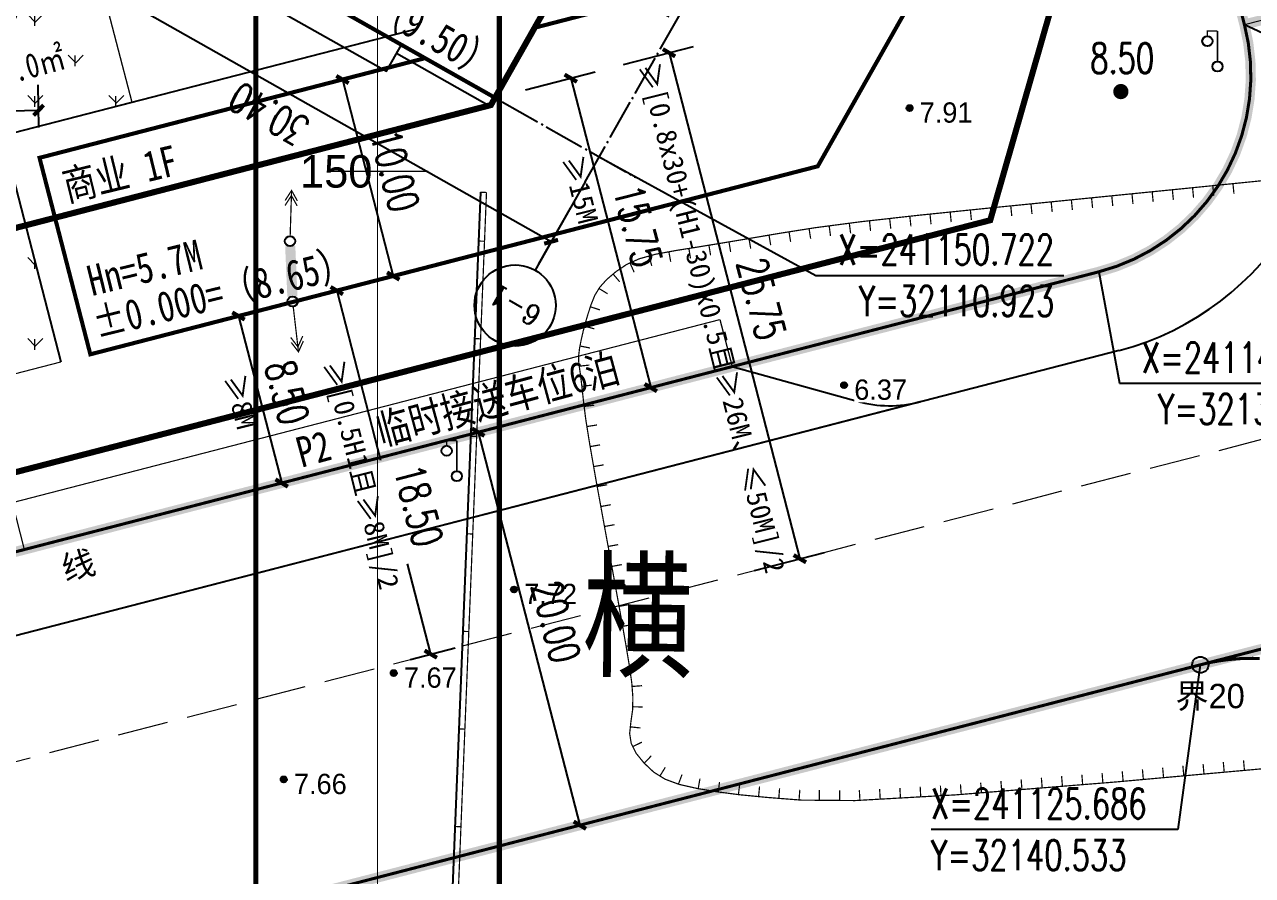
# Model space of a CAD drawing. Extents: x -83084 to 31773731, y -158416 to 241421036.
# Drawn here: x 32082.6 to 32143.1, y 241115.3 to 241157.2 of the extents above; entities that cross this region are included whole.
import ezdxf
from ezdxf.enums import TextEntityAlignment as Align
from ezdxf.xclip import XClip

# ---------------------------------------------------------------- set-up
doc = ezdxf.new("R2010")
doc.units = 0
doc.header["$LTSCALE"] = 1000
doc.header["$MEASUREMENT"] = 0
doc.header["$XCLIPFRAME"] = 0
for name, pattern in [('1', [0]), ('10010', [0]), ('2', [0]), ('677', [0]), ('721020', [0]), ('721120', [0]), ('CENTER2', [1.125, 0.75, -0.125, 0.125, -0.125]), ('DASH', [0.35, 0.25, -0.1]), ('DOTE', [2.42, 2, -0.2, 0.02, -0.2])]:
    doc.linetypes.add(name, pattern=pattern)
for name, color, linetype in [('AXIS', 3, 'Continuous'), ('AXIS_TEXT', 7, 'Continuous'), ('DIM_COOR', 3, 'Continuous'), ('DIM_ELEV', 3, 'Continuous'), ('DOTE', 14, 'DOTE'), ('GZ_BJT_停车库', 6, 'Continuous'), ('GZ_BJT_功能地块', 1, 'Continuous'), ('GZ_BJT_总平面', 2, 'Continuous'), ('GZ_BJT_指标表', 7, 'Continuous'), ('GZ_BJT_用地界线', 1, 'Continuous'), ('GZ_BJT_绿地', 3, 'Continuous'), ('PUB_DIM', 3, 'Continuous'), ('PUB_TEXT', 7, 'Continuous'), ('Road_2', 134, 'Continuous'), ('ROOF', 4, 'Continuous'), ('净用地', 1, 'Continuous'), ('地库', 5, 'DASH'), ('规划道路边线', 165, 'Continuous')]:
    doc.layers.add(name, color=color, linetype=linetype)
doc.layers.add('地形', color=7, linetype='Continuous', true_color=0x323232)
doc.layers.add('建筑控制线', color=7, linetype='Continuous', true_color=0xff0505)
doc.layers.add('户型填色', color=252, linetype='Continuous', lineweight=0, plot=False)
for name, color, linetype, lineweight in [('绿地', 86, 'Continuous', 0), ('道路中线', 252, 'Continuous', 0), ('间距公式核对', 241, 'Continuous', 0)]:
    doc.layers.add(name, color=color, linetype=linetype, lineweight=lineweight)
doc.styles.add('_TCH_AXIS', font='COMPLEX', dxfattribs={"bigfont": 'GBCBIG'})
doc.styles.add('_TCH_DIM', font='SIMPLEX', dxfattribs={"bigfont": 'GBCBIG'})
doc.styles.add('_TCH_DIM_T3', font='SIMPLEX', dxfattribs={"width": 0.705882, "bigfont": 'GBCBIG'})
doc.styles.add('COMPLEX', font='COMPLEX')
doc.styles.add('DMHT', font='')
doc.styles.add('HZTXT', font='simhei.ttf')
doc.styles.add('JMHT', font='')
doc.styles.add('number', font='')
doc.styles.add('黑体', font='simhei.ttf')
doc.styles.get('DMHT').set_extended_font_data('方正细等线简体')
doc.styles.get('JMHT').set_extended_font_data('方正细等线简体')
doc.styles.get('number').set_extended_font_data('方正细等线简体')
doc.dimstyles.new('_TCH_ARCH_M_M&&1', dxfattribs={"dimtxt": 1.4875, "dimasz": 0.5, "dimexe": 1.25, "dimexo": 1.5, "dimgap": 0.63125, "dimtad": 1, "dimzin": 0, "dimdsep": 46, "dimtxsty": '_TCH_DIM_T3', "dimblk": 'ARCHTICK', "dimcen": 0.09, "dimclrt": 7, "dimazin": 2, "dimtfac": 1, "dimtdec": 0, "dimtix": 1, "dimtmove": 2, "dimatfit": 3, "dimfxl": 0, "dimtolj": 1, "dimtzin": 0, "dimarcsym": 0})

# ---------------------------------------------------------------- blocks, each defined once
blk = doc.blocks.new('jjjg')
at = {"layer": '净用地'}
blk.add_lwpolyline([(312.729, 260.842, 0.339359), (303.139, 268.339), (188.333, 269.388, 0.489761), (168.731, 244.6), (203.627, 103.082, 0.417511), (228.052, 88.507), (339.507, 117.323, 0.414214), (346.685, 129.508)], format="xyb", close=True, dxfattribs=at)
at = {"layer": '建筑控制线', "color": 1, "linetype": 'CENTER2', "ltscale": 0.01, "const_width": 0.5}
for points in [[(383.239, 107.973), (344.513, 97.96), (232.405, 68.975), (183.609, 58.956), (155.208, 51.953), (155.198, 51.951), (135.846, 179.065), (134.192, 189.926), (133.85, 194.329), (133.812, 204.312), (133.812, 204.314), (133.604, 259.566), (133.74, 265.128), (133.853, 269.743), (134.678, 279.892), (134.86, 281.203), (147.348, 281.975), (306.164, 287.26), (316.913, 289.169, 0.024864), (335.611, 291.821, 0.001838), (336.982, 292.091), (359.271, 296.561)], [(357.562, 275.82), (341.257, 272.55, 0.43043), (333.542, 260.242), (334.652, 255.949), (335.41, 253.018), (366.048, 134.514), (346.685, 129.508), (312.729, 260.842, 0.339359), (303.139, 268.339), (188.333, 269.388, 0.489761), (168.731, 244.6), (146.967, 207.555), (138.651, 241.283, -0.019329), (133.74, 265.128), (133.853, 269.743), (134.678, 279.892), (134.86, 281.203), (147.348, 281.975), (306.164, 287.26), (316.913, 289.169, 0.024864), (335.611, 291.821, 0.001838), (336.982, 292.091), (359.271, 296.561)]]:
    blk.add_lwpolyline(points, format="xyb", dxfattribs=at)
blk.add_lwpolyline([(494.359, 136.702), (383.239, 107.973), (344.513, 97.96), (232.405, 68.975), (183.609, 58.956), (152.953, 183.282), (146.967, 207.555), (168.731, 244.6), (203.627, 103.082, 0.417511), (228.052, 88.507), (339.507, 117.323, 0.414214), (346.685, 129.508), (366.048, 134.514, 0.414214), (378.233, 127.336), (473.781, 152.039, 0.284842), (488.344, 167.276, 0.182676), (486.181, 181.252), (468.473, 212.548, -0.074148), (445.195, 273.123), (466.343, 230.518), (514.694, 142.859)], format="xyb", close=True, dxfattribs=at)
blk.add_lwpolyline([(494.359, 136.702), (383.239, 107.973), (344.513, 97.96), (232.405, 68.975), (183.609, 58.956), (152.953, 183.282), (146.967, 207.555), (168.731, 244.6), (203.627, 103.082, 0.417511), (228.052, 88.507), (339.507, 117.323, 0.414214), (346.685, 129.508), (366.048, 134.514, 0.414214), (378.233, 127.336), (473.781, 152.039, 0.284842), (488.344, 167.276, 0.182676), (486.181, 181.252), (468.473, 212.548, -0.074148), (445.195, 273.123), (466.343, 230.518), (514.694, 142.859)], format="xyb", close=True, dxfattribs=at)
blk = doc.blocks.new('64343')
for p, q in [((37.676, -12.983), (2.822, -21.994)), ((37.676, -12.983), (43.835, -14.691)), ((46.935, -14.72), (-29.148, -34.391))]:
    blk.add_line(p, q)
blk.add_arc((45.439, -8.91), 6, 254.49615, 284.49615)
blk = doc.blocks.new('263906')
at = {"color": 0, "linetype": 'Continuous', "lineweight": -3}
blk.add_circle((0, 0), 0.8, dxfattribs=at)
at = {"color": 0}
blk.add_point((0, 0), dxfattribs=at)
blk = doc.blocks.new('51603002')
at = {"color": 0, "linetype": 'Continuous', "lineweight": -3}
blk.add_circle((0, 0), 0.5, dxfattribs=at)
blk = doc.blocks.new('51133002')
at = {"color": 0, "linetype": '1', "lineweight": -3}
blk.add_circle((0, 0), 0.5, dxfattribs=at)
blk = doc.blocks.new('51133001')
at = {"color": 0, "linetype": 'Continuous', "lineweight": -3, "const_width": 0.12}
for points in [[(5, 0), (0.5, 0)], [(3.5, 0.6), (4.5, 0), (3.5, -0.6)], [(4, 0.6), (5, 0), (4, -0.6)]]:
    blk.add_lwpolyline(points, dxfattribs=at)
blk = doc.blocks.new('85212001')
at = {"color": 0, "linetype": 'Continuous', "lineweight": -3, "const_width": 0.12}
blk.add_lwpolyline([(0, 0), (0, 1)], dxfattribs=at)
blk = doc.blocks.new('332')
at = {"color": 0, "linetype": 'Continuous', "lineweight": -3, "const_width": 0.15}
for points in [[(0, 3.5), (-1, 3.5), (-1, 3)], [(0, 0.5), (0, 3.5)]]:
    blk.add_lwpolyline(points, dxfattribs=at)
at = {"color": 0, "linetype": 'Continuous', "lineweight": -3}
for centre in [(-1, 2.5), (0, 0)]:
    blk.add_circle(centre, 0.5, dxfattribs=at)
blk = doc.blocks.new('904')
at = {"linetype": '2'}
h = blk.add_hatch(color=0, dxfattribs=at)
edge = h.paths.add_edge_path(flags=0)
edge.add_arc((0, 0), 0.3, 0, 360)
at = {"color": 0, "linetype": 'Continuous', "lineweight": -3}
for radius in [0.3, 0.15]:
    blk.add_circle((0, 0), radius, dxfattribs=at)
blk = doc.blocks.new('ysdx12')
at = {"layer": '地形', "linetype": '721020', "lineweight": -3, "ltscale": 0.5, "const_width": 0.15}
blk.add_lwpolyline([(155.187, 19.465), (116.461, 9.453), (4.353, -19.532), (-44.443, -29.551), (-72.844, -36.554), (-72.854, -36.557), (-92.206, 90.558), (-93.86, 101.419), (-94.202, 105.822), (-94.24, 115.804), (-94.24, 115.807), (-94.448, 171.059), (-94.312, 176.62), (-94.199, 181.236), (-93.374, 191.385), (-93.192, 192.696), (-80.704, 193.468), (78.112, 198.753), (88.861, 200.662, 0.024922), (107.559, 203.314, 0.002245), (108.93, 203.583), (131.218, 208.054)], format="xyb", dxfattribs=at)
at = {"layer": '地形', "linetype": '721120', "lineweight": -3, "ltscale": 0.5, "const_width": 0.15}
blk.add_lwpolyline([(84.677, 172.335), (118.633, 41.001, -0.414214), (111.455, 28.816), (0, 0, -0.417511), (-24.425, 14.575), (-59.321, 156.093, -0.489761), (-39.72, 180.881), (75.087, 179.832, -0.339359), (84.677, 172.335)], format="xyb", close=True, dxfattribs=at)
at = {"layer": '地形', "linetype": 'Continuous', "lineweight": -3, "ltscale": 0.5}
for points, const_width in [([(69.928, 89.767), (69.928, -122.233)], 0.25), ([(81.928, -122.233), (81.928, 89.767)], 0.25), ([(120.176, 33.374), (116.774, 33.031), (113.512, 32.704), (110.097, 32.362), (106.246, 31.978), (102.545, 31.6), (99.694, 31.28), (97.498, 30.992), (95.717, 30.711), (94.177, 30.449), (92.884, 30.232), (91.739, 30.044), (90.633, 29.868), (89.619, 29.682), (88.827, 29.461), (88.199, 29.18), (87.669, 28.821), (87.216, 28.436), (86.877, 28.058), (86.628, 27.652), (86.442, 27.185), (86.29, 26.715), (86.165, 26.295), (86.06, 25.892), (85.962, 25.468), (85.882, 25.061), (85.84, 24.721), (85.837, 24.422), (85.869, 24.134), (85.914, 23.827), (85.962, 23.455), (86.017, 22.976), (86.084, 22.358), (86.187, 21.545), (86.38, 20.334), (86.687, 18.578), (87.127, 16.167), (87.574, 13.734), (87.907, 11.892), (88.148, 10.52), (88.325, 9.463), (88.452, 8.577), (88.508, 7.846), (88.492, 7.215), (88.408, 6.622), (88.349, 6.066), (88.427, 5.573), (88.66, 5.104), (89.056, 4.616), (89.539, 4.161), (90.096, 3.817), (90.786, 3.561), (91.657, 3.364), (92.641, 3.197), (93.752, 3.053), (95.105, 2.92), (96.799, 2.787), (99.448, 2.764), (104.388, 3.044), (112.268, 3.678), (123.546, 4.694)], 0.06), ([(80.996, 32.739), (78.946, -18.183), (78.242, -20.021), (78.409, -27.478), (79.202, -27.416)], 0.06), ([(81.296, 32.727), (79.244, -18.244), (78.543, -20.073), (78.702, -27.154), (79.179, -27.117)], 0.06), ([(80.996, 32.739), (81.296, 32.727)], 0.06), ([(80.996, 32.739), (81.296, 32.727)], 0.06), ([(71.628, 30.075), (71.735, 27.608)], 0.5), ([(80.899, 30.335), (81.199, 30.323)], 0.06), ([(80.706, 25.527), (81.005, 25.515)], 0.06), ([(80.512, 20.719), (80.812, 20.707)], 0.06), ([(80.318, 15.911), (80.618, 15.899)], 0.06), ([(80.125, 11.103), (80.425, 11.091)], 0.06), ([(79.931, 6.295), (80.231, 6.283)], 0.06), ([(79.738, 1.487), (80.038, 1.475)], 0.06)]:
    blk.add_lwpolyline(points, dxfattribs=dict(at, const_width=const_width))
at = {"layer": '地形', "linetype": '10010', "lineweight": -3, "ltscale": 0.5, "const_width": 0.06}
for points in [[(75.928, -122.233), (75.928, 89.767)], [(75.928, -122.233), (75.928, 89.767)], [(75.928, 33.767), (73.428, 33.767)], [(75.928, 33.767), (78.428, 33.767)]]:
    blk.add_lwpolyline(points, dxfattribs=at)
at = {"layer": '地形', "linetype": '721120', "lineweight": -3, "ltscale": 0.5, "const_width": 0.15}
blk.add_lwpolyline([(116.461, 9.453), (116.779, 9.53), (117.099, 9.597), (117.422, 9.652), (117.746, 9.698), (118.071, 9.732), (118.398, 9.756), (118.725, 9.769), (119.052, 9.772), (119.379, 9.763)], dxfattribs=at)
at = {"layer": '地形', "linetype": '677', "lineweight": -3, "ltscale": 0.5}
blk.add_polyline3d([(80.996, 32.739, 0), (78.946, -18.183, 0), (78.242, -20.021, 0), (78.409, -27.478, 0), (79.202, -27.416, 0)], dxfattribs=at)
at = {"layer": '地形', "linetype": 'Continuous', "xscale": 0.5, "yscale": 0.5}
for name, p in [('332', (117.307, 38.932)), ('904', (102.136, 36.886)), ('904', (98.912, 23.232)), ('332', (79.834, 18.752)), ('904', (82.652, 13.165)), ('263906', (116.461, 9.453)), ('904', (76.729, 9.046)), ('904', (71.311, 3.804))]:
    blk.add_blockref(name, p, dxfattribs=at)
at = {"layer": '地形', "linetype": 'Continuous'}
for name, p, xscale, yscale, rotation in [('51133001', (71.617, 30.325), 0.5, 0.5, 88.23430616910498), ('85212001', (113.093, 32.662), 0.4999999999999996, 0.4999999999999996, 185.7106851928689), ('85212001', (114.088, 32.762), 0.4999999999999997, 0.4999999999999997, 185.7291130432497), ('85212001', (115.083, 32.862), 0.4999999999999997, 0.4999999999999997, 185.7291130432497), ('85212001', (116.078, 32.961), 0.4999999999999997, 0.4999999999999997, 185.7291130432497), ('85212001', (117.073, 33.061), 0.5, 0.5, 185.7462158369314), ('85212001', (118.068, 33.161), 0.5, 0.5, 185.7462158369314), ('85212001', (107.123, 32.066), 0.5, 0.5, 185.6962598333419), ('85212001', (108.118, 32.165), 0.5, 0.5, 185.6962598333419), ('85212001', (109.113, 32.264), 0.5, 0.5, 185.6962598333419), ('85212001', (110.108, 32.364), 0.4999999999999996, 0.4999999999999996, 185.7106851928689), ('85212001', (111.103, 32.463), 0.4999999999999996, 0.4999999999999996, 185.7106851928689), ('85212001', (112.098, 32.563), 0.4999999999999996, 0.4999999999999996, 185.7106851928689), ('85212001', (101.156, 31.444), 0.4999999999999997, 0.4999999999999997, 186.41016486577), ('85212001', (102.149, 31.555), 0.4999999999999997, 0.4999999999999997, 186.41016486577), ('85212001', (103.144, 31.661), 0.4999999999999997, 0.4999999999999997, 185.8392566738053), ('85212001', (104.138, 31.763), 0.4999999999999997, 0.4999999999999997, 185.8392566738053), ('85212001', (105.133, 31.864), 0.4999999999999997, 0.4999999999999997, 185.8392566738053), ('85212001', (106.128, 31.966), 0.4999999999999997, 0.4999999999999997, 185.8392566738053), ('85212001', (97.187, 30.943), 0.4999999999999993, 0.4999999999999993, 188.973220672574), ('85212001', (98.178, 31.081), 0.4999999999999997, 0.4999999999999997, 187.4477935440999), ('85212001', (99.169, 31.211), 0.4999999999999997, 0.4999999999999997, 187.4477935440999), ('85212001', (100.162, 31.332), 0.4999999999999997, 0.4999999999999997, 186.41016486577), ('51603002', (71.617, 30.325), 0.4999999999999997, 0.4999999999999997, 272.4895499942016), ('51133002', (71.617, 30.325), 0.5, 0.5, 268.234314820527), ('85212001', (93.241, 30.292), 0.5000000000000006, 0.5000000000000006, 189.522408862978), ('85212001', (94.227, 30.457), 0.4999999999999997, 0.4999999999999997, 189.6714026095327), ('85212001', (95.213, 30.625), 0.4999999999999997, 0.4999999999999997, 189.6714026095327), ('85212001', (96.2, 30.787), 0.4999999999999993, 0.4999999999999993, 188.973220672574), ('85212001', (90.281, 29.803), 0.5, 0.5, 190.3852120193124), ('85212001', (91.267, 29.969), 0.5, 0.5, 189.0705098871116), ('85212001', (92.254, 30.129), 0.5, 0.5, 189.3051951869932), ('85212001', (88.366, 29.255), 0.5, 0.5, 204.0620511152376), ('85212001', (89.304, 29.594), 0.5000000000000007, 0.5000000000000007, 195.5961682427901), ('85212001', (87.534, 28.707), 0.5000000000000004, 0.5000000000000004, 220.3756027779762), ('85212001', (86.838, 27.995), 0.5, 0.5, 238.5386194037925), ('51133002', (71.746, 27.358), 0.4999999999999997, 0.4999999999999997, 276.617060630397), ('51603002', (71.746, 27.358), 0.4999999999999997, 0.4999999999999997, 272.4895499942016), ('51133001', (71.746, 27.358), 0.4999999999999997, 0.4999999999999997, 276.617060630397), ('85212001', (86.413, 27.094), 0.5000000000000007, 0.5000000000000007, 252.0148558437945), ('85212001', (86.124, 26.137), 0.5, 0.5, 255.3167605338754), ('85212001', (85.902, 25.162), 0.4999999999999997, 0.4999999999999997, 258.8196640308515), ('85212001', (85.865, 24.168), 0.5, 0.5, 276.3123522311444), ('85212001', (85.994, 23.177), 0.5, 0.5, 276.5829370053036), ('85212001', (86.106, 22.183), 0.5, 0.5, 277.2417224111297), ('85212001', (86.243, 21.193), 0.4999999999999999, 0.4999999999999999, 279.0385266157066), ('85212001', (86.402, 20.205), 0.4999999999999996, 0.4999999999999996, 279.9319973214143), ('85212001', (86.575, 19.22), 0.4999999999999996, 0.4999999999999996, 279.9319973214143), ('85212001', (86.75, 18.236), 0.5, 0.5, 280.3453057284701), ('85212001', (86.929, 17.252), 0.5, 0.5, 280.3453057284701), ('85212001', (87.109, 16.268), 0.5, 0.5, 280.3453057284701), ('85212001', (87.29, 15.285), 0.4999999999999997, 0.4999999999999997, 280.405602638463), ('85212001', (87.47, 14.301), 0.4999999999999997, 0.4999999999999997, 280.405602638463), ('85212001', (87.65, 13.317), 0.4999999999999997, 0.4999999999999997, 280.2509398348972), ('85212001', (87.828, 12.333), 0.4999999999999997, 0.4999999999999997, 280.2509398348972), ('85212001', (88.003, 11.349), 0.4999999999999997, 0.4999999999999997, 279.953717322975), ('85212001', (88.174, 10.364), 0.5, 0.5, 279.4742107224834), ('85212001', (88.337, 9.377), 0.5, 0.5, 278.1647268548085), ('85212001', (88.466, 8.386), 0.4999999999999996, 0.4999999999999996, 274.3714856765936), ('85212001', (88.496, 7.387), 0.5, 0.5, 268.5426568804181), ('85212001', (88.384, 6.395), 0.5, 0.5, 263.9522233430359), ('85212001', (88.502, 5.42), 0.5, 0.5, 296.419063109828), ('85212001', (89.069, 4.604), 0.5, 0.5, 316.7145877379273), ('85212001', (89.841, 3.975), 0.5, 0.5, 328.3077956652701), ('85212001', (112.658, 3.713), 0.5, 0.5, 5.149090931296791), ('85212001', (113.654, 3.803), 0.5, 0.5, 5.149090931296791), ('85212001', (114.65, 3.892), 0.5, 0.5, 5.149090931296791), ('85212001', (115.646, 3.982), 0.5, 0.5, 5.149090931296791), ('85212001', (116.642, 4.072), 0.5, 0.5, 5.149090931296791), ('85212001', (117.638, 4.162), 0.5, 0.5, 5.149090931296791), ('85212001', (118.634, 4.251), 0.5, 0.5, 5.149090931296791), ('85212001', (90.752, 3.574), 0.4999999999999997, 0.4999999999999997, 339.6174414590307), ('85212001', (91.727, 3.352), 0.4999999999999996, 0.4999999999999996, 350.3473681167972), ('85212001', (92.713, 3.187), 0.5, 0.5, 352.6126959776803), ('85212001', (105.681, 3.148), 0.5, 0.5, 4.600900802285214), ('85212001', (106.677, 3.228), 0.5, 0.5, 4.600900802285214), ('85212001', (107.674, 3.308), 0.5, 0.5, 4.600900802285214), ('85212001', (108.671, 3.388), 0.5, 0.5, 4.600900802285214), ('85212001', (109.668, 3.469), 0.5, 0.5, 4.600900802285214), ('85212001', (110.665, 3.549), 0.5, 0.5, 4.600900802285214), ('85212001', (111.661, 3.629), 0.5, 0.5, 4.600900802285214), ('85212001', (93.705, 3.059), 0.5, 0.5, 352.6126959776803), ('85212001', (94.7, 2.96), 0.5, 0.5, 354.411139427658), ('85212001', (95.696, 2.874), 0.5, 0.5, 355.5073301479317), ('85212001', (96.693, 2.795), 0.5, 0.5, 355.5073301479317), ('85212001', (97.693, 2.779), 0.4999999999999996, 0.4999999999999996, 359.4960240194358), ('85212001', (98.693, 2.77), 0.4999999999999996, 0.4999999999999996, 359.4960240194358), ('85212001', (99.692, 2.778), 0.5, 0.5, 3.243238914639216), ('85212001', (100.691, 2.834), 0.5, 0.5, 3.243238914639216), ('85212001', (101.689, 2.891), 0.5, 0.5, 3.243238914639216), ('85212001', (102.688, 2.947), 0.5, 0.5, 3.243238914639216), ('85212001', (103.686, 3.004), 0.5, 0.5, 3.243238914639216), ('85212001', (104.684, 3.067), 0.5, 0.5, 4.600900802285214)]:
    blk.add_blockref(name, p, dxfattribs=dict(at, xscale=xscale, yscale=yscale, rotation=rotation))
at = {"layer": '地形', "style": 'JMHT'}
blk.add_text('150', height=1.6, dxfattribs=at).set_placement((75.678, 33.767), align=Align.MIDDLE_RIGHT)
blk.add_text('线', height=1.2, rotation=14.53704, dxfattribs=at).set_placement((61.186, 14.364), align=Align.MIDDLE_CENTER)
at = {"layer": '地形', "style": 'number'}
blk.add_text('界20', height=1.2, dxfattribs=at).set_placement((116.942, 7.915), align=Align.MIDDLE_CENTER)
for points in [[(102.636, 37.286), (105.211, 37.286), (105.211, 36.036), (102.636, 36.036)], [(99.412, 23.632), (101.987, 23.632), (101.987, 22.382), (99.412, 22.382)], [(83.152, 13.565), (85.727, 13.565), (85.727, 12.315), (83.152, 12.315)], [(77.229, 9.446), (79.804, 9.446), (79.804, 8.196), (77.229, 8.196)], [(71.811, 4.204), (74.386, 4.204), (74.386, 2.954), (71.811, 2.954)]]:
    blk.add_wipeout(points).dxf.layer = '地形'
at = {"layer": '地形', "style": 'DMHT'}
for s, p in [('7.91', (102.636, 37.166)), ('6.37', (99.412, 23.512)), ('7.72', (83.152, 13.445)), ('7.67', (77.229, 9.326)), ('7.66', (71.811, 4.084))]:
    blk.add_text(s, height=1, dxfattribs=at).set_placement(p, align=Align.TOP_LEFT)
blk = doc.blocks.new('Yms')
at = {"ltscale": 10, "const_width": 0.2}
blk.add_lwpolyline([(-3.7, -11.899), (-3.7, -17.499), (14.1, -17.499)], dxfattribs=at)
at = {"ltscale": 10}
blk.add_lwpolyline([(1.6, -17.499), (-3.7, -17.499), (-3.7, -17.999), (1.6, -17.999)], close=True, dxfattribs=at)
blk.add_lwpolyline([(8.8, -18.999), (1.6, -18.999), (1.6, -17.499), (8.8, -17.499)], close=True)
at = {"layer": '户型填色', "ltscale": 10}
blk.add_lwpolyline([(5.2, -17.499), (5.2, -8.899), (3.6, -8.899), (3.6, -8.799), (1.9, -8.799), (1.9, -10.249), (0.4, -10.249), (0.4, -13.199), (-1.6, -13.199), (-1.6, -11.899), (-3.7, -11.899), (-3.7, -17.499)], close=True, dxfattribs=at)
blk = doc.blocks.new('_ArchTick')
at = {"color": 0, "linetype": 'ByBlock', "const_width": 0.4}
blk.add_lwpolyline([(-0.5, -0.5), (0.5, 0.5)], dxfattribs=at)
blk = doc.blocks.new('*D142')
at = {"layer": 'Defpoints', "color": 0, "transparency": 16777216}
for p in [(23.628, -16.04), (28.214, -23.634), (25.756, -24.27)]:
    blk.add_point(p, dxfattribs=at)
at = {"layer": 'PUB_DIM', "color": 0, "lineweight": -2, "transparency": 16777216}
for p, q in [((25.08, -15.665), (27.296, -15.092)), ((26.086, -15.405), (28.214, -23.634)), ((27.208, -23.894), (29.424, -23.321))]:
    blk.add_line(p, q, dxfattribs=at)
at = {"layer": 'PUB_DIM', "color": 0, "lineweight": -2, "transparency": 16777216, "xscale": 0.5, "yscale": 0.5, "zscale": 0.5}
for p, rotation in [((26.086, -15.405), 104.4961532842114), ((28.214, -23.634), 284.4961532842114)]:
    blk.add_blockref('_ArchTick', p, dxfattribs=dict(at, rotation=rotation))
at = {"layer": 'PUB_DIM', "color": 7, "transparency": 16777216, "insert": (28.481, -19.175), "char_height": 1.4875, "attachment_point": 5, "rotation": 284.49615, "style": '_TCH_DIM_T3'}
blk.add_mtext('\\A1;8.50', dxfattribs=at)
blk = doc.blocks.new('*D143')
at = {"layer": 'Defpoints', "color": 0, "transparency": 16777216}
for p in [(28.469, -14.789), (35.558, -32.064), (33.1, -32.7)]:
    blk.add_point(p, dxfattribs=at)
at = {"layer": 'PUB_DIM', "color": 0, "lineweight": -2, "transparency": 16777216}
for p, q in [((29.921, -14.413), (32.137, -13.84)), ((30.927, -14.153), (33.089, -22.514)), ((35.558, -32.064), (34.406, -27.609)), ((34.552, -32.324), (36.768, -31.752))]:
    blk.add_line(p, q, dxfattribs=at)
at = {"layer": 'PUB_DIM', "color": 0, "lineweight": -2, "transparency": 16777216, "xscale": 0.5, "yscale": 0.5, "zscale": 0.5}
for p, rotation in [((30.927, -14.153), 104.4961532842121), ((35.558, -32.064), 284.4961532842121)]:
    blk.add_blockref('_ArchTick', p, dxfattribs=dict(at, rotation=rotation))
at = {"layer": 'PUB_DIM', "color": 7, "transparency": 16777216, "insert": (34.955, -24.75), "char_height": 1.4875, "attachment_point": 5, "rotation": 284.49615, "style": '_TCH_DIM_T3'}
blk.add_mtext('\\A1;18.50', dxfattribs=at)
blk = doc.blocks.new('*D144')
at = {"layer": 'Defpoints', "color": 0, "transparency": 16777216}
for p in [(35.437, -21.767), (42.902, -40.494), (40.444, -41.13)]:
    blk.add_point(p, dxfattribs=at)
at = {"layer": 'PUB_DIM', "color": 0, "lineweight": -2, "transparency": 16777216}
for p, q in [((36.89, -21.391), (39.106, -20.818)), ((37.896, -21.131), (42.902, -40.494)), ((41.896, -40.755), (44.112, -40.182))]:
    blk.add_line(p, q, dxfattribs=at)
at = {"layer": 'PUB_DIM', "color": 0, "lineweight": -2, "transparency": 16777216, "xscale": 0.5, "yscale": 0.5, "zscale": 0.5}
for p, rotation in [((37.896, -21.131), 104.4961532842127), ((42.902, -40.494), 284.4961532842127)]:
    blk.add_blockref('_ArchTick', p, dxfattribs=dict(at, rotation=rotation))
at = {"layer": 'PUB_DIM', "color": 7, "transparency": 16777216, "insert": (41.73, -30.469), "char_height": 1.4875, "attachment_point": 5, "rotation": 284.49615, "style": '_TCH_DIM_T3'}
blk.add_mtext('\\A1;20.00', dxfattribs=at)
blk = doc.blocks.new('*D172')
at = {"layer": 'Defpoints', "color": 0, "transparency": 16777216}
for p in [(43.605, -3.388), (53.74, -27.363), (50.051, -28.317)]:
    blk.add_point(p, dxfattribs=at)
at = {"layer": 'PUB_DIM', "color": 0, "lineweight": -2, "transparency": 16777216}
for p, q in [((45.057, -3.013), (48.505, -2.121)), ((47.295, -2.434), (53.74, -27.363)), ((51.503, -27.942), (54.95, -27.051))]:
    blk.add_line(p, q, dxfattribs=at)
at = {"layer": 'PUB_DIM', "color": 0, "lineweight": -2, "transparency": 16777216, "xscale": 0.5, "yscale": 0.5, "zscale": 0.5}
for p, rotation in [((47.295, -2.434), 104.4961532874269), ((53.74, -27.363), 284.4961532874269)]:
    blk.add_blockref('_ArchTick', p, dxfattribs=dict(at, rotation=rotation))
at = {"layer": 'PUB_DIM', "color": 7, "transparency": 16777216, "insert": (51.849, -14.555), "char_height": 1.4875, "attachment_point": 5, "rotation": 284.49615, "style": '_TCH_DIM_T3'}
blk.add_mtext('\\A1;25.75', dxfattribs=at)
blk = doc.blocks.new('*D173')
at = {"layer": 'Defpoints', "color": 0, "transparency": 16777216}
for p in [(38.764, -4.64), (46.396, -18.933), (42.707, -19.887)]:
    blk.add_point(p, dxfattribs=at)
at = {"layer": 'PUB_DIM', "color": 0, "lineweight": -2, "transparency": 16777216}
for p, q in [((40.217, -4.264), (43.664, -3.373)), ((42.454, -3.686), (46.396, -18.933)), ((44.159, -19.512), (47.606, -18.621))]:
    blk.add_line(p, q, dxfattribs=at)
at = {"layer": 'PUB_DIM', "color": 0, "lineweight": -2, "transparency": 16777216, "xscale": 0.5, "yscale": 0.5, "zscale": 0.5}
for p, rotation in [((42.454, -3.686), 104.4961532874323), ((46.396, -18.933), 284.4961532874322)]:
    blk.add_blockref('_ArchTick', p, dxfattribs=dict(at, rotation=rotation))
at = {"layer": 'PUB_DIM', "color": 7, "transparency": 16777216, "insert": (45.756, -10.965), "char_height": 1.4875, "attachment_point": 5, "rotation": 284.49615, "style": '_TCH_DIM_T3'}
blk.add_mtext('\\A1;15.75', dxfattribs=at)
blk = doc.blocks.new('*D230')
at = {"layer": 'Defpoints', "color": 0, "transparency": 16777216}
for p in [(16.239, -5.269), (16.284, -7.61), (-21.673, -8.338)]:
    blk.add_point(p, dxfattribs=at)
at = {"layer": 'PUB_DIM', "color": 0, "lineweight": -2, "transparency": 16777216}
for p, q in [((16.255, -6.111), (16.215, -4.019)), ((-21.702, -6.838), (-21.742, -4.747)), ((-21.718, -5.997), (16.239, -5.269))]:
    blk.add_line(p, q, dxfattribs=at)
at = {"layer": 'PUB_DIM', "color": 0, "lineweight": -2, "transparency": 16777216, "xscale": 0.5, "yscale": 0.5, "zscale": 0.5}
for p, rotation in [((16.239, -5.269), 1.098219631165226), ((-21.718, -5.997), 181.0982196311653)]:
    blk.add_blockref('_ArchTick', p, dxfattribs=dict(at, rotation=rotation))
at = {"layer": 'PUB_DIM', "color": 7, "transparency": 16777216, "insert": (-2.766, -4.258), "char_height": 1.4875, "attachment_point": 5, "rotation": 1.09822, "style": '_TCH_DIM_T3'}
blk.add_mtext('\\A1;37.96', dxfattribs=at)
blk = doc.blocks.new('*D231')
at = {"layer": 'Defpoints', "color": 0, "transparency": 16777216}
for p in [(22.324, 6.134), (22.984, 3.68), (-21.673, -8.338)]:
    blk.add_point(p, dxfattribs=at)
at = {"layer": 'PUB_DIM', "color": 0, "lineweight": -2, "transparency": 16777216}
for p, q in [((22.595, 5.128), (21.999, 7.341)), ((-22.334, -5.883), (22.324, 6.134)), ((-22.063, -6.89), (-22.658, -4.676))]:
    blk.add_line(p, q, dxfattribs=at)
at = {"layer": 'PUB_DIM', "color": 0, "lineweight": -2, "transparency": 16777216, "xscale": 0.5, "yscale": 0.5, "zscale": 0.5}
for p, rotation in [((22.324, 6.134), 15.06196751974187), ((-22.334, -5.883), 195.0619675197419)]:
    blk.add_blockref('_ArchTick', p, dxfattribs=dict(at, rotation=rotation))
at = {"layer": 'PUB_DIM', "color": 7, "transparency": 16777216, "insert": (-0.362, 1.453), "char_height": 1.4875, "attachment_point": 5, "rotation": 15.06197, "style": '_TCH_DIM_T3'}
blk.add_mtext('\\A1;46.25', dxfattribs=at)
blk = doc.blocks.new('*D266')
at = {"layer": 'Defpoints', "color": 0, "transparency": 16777216}
for p in [(32.935, -3.305), (35.438, -12.987), (33.711, -13.434)]:
    blk.add_point(p, dxfattribs=at)
at = {"layer": 'PUB_DIM', "color": 0, "lineweight": -2, "transparency": 16777216}
for p, q in [((31.483, -3.681), (29.998, -4.065)), ((31.208, -3.752), (33.711, -13.434)), ((33.986, -13.363), (32.501, -13.746))]:
    blk.add_line(p, q, dxfattribs=at)
at = {"layer": 'PUB_DIM', "color": 0, "lineweight": -2, "transparency": 16777216, "xscale": 0.5, "yscale": 0.5, "zscale": 0.5}
for p, rotation in [((31.208, -3.752), 104.4961532801596), ((33.711, -13.434), 284.4961532801596)]:
    blk.add_blockref('_ArchTick', p, dxfattribs=dict(at, rotation=rotation))
at = {"layer": 'PUB_DIM', "color": 7, "transparency": 16777216, "insert": (33.791, -8.248), "char_height": 1.4875, "attachment_point": 5, "rotation": 284.49615, "style": '_TCH_DIM_T3'}
blk.add_mtext('\\A1;10.00', dxfattribs=at)
blk = doc.blocks.new('2334223')
at = {"layer": 'DIM_ELEV', "const_width": 0.375}
blk.add_lwpolyline([(87.958, -50.163, 1), (87.583, -50.163, 1)], format="xyb", close=True, dxfattribs=at)
at = {"layer": 'PUB_TEXT', "style": '_TCH_DIM', "width": 0.705882}
blk.add_text('8.50', height=1.4875, dxfattribs=at).set_placement((86.26, -49.263))
blk = doc.blocks.new('ghdlbx')
at = {"layer": '规划道路边线', "linetype": '721120', "lineweight": -3, "ltscale": 0.5, "const_width": 0.15}
blk.add_lwpolyline([(84.677, 172.335), (118.633, 41.001, -0.414214), (111.455, 28.816), (0, 0, -0.417511), (-24.425, 14.575), (-59.321, 156.093, -0.489761), (-39.72, 180.881), (75.087, 179.832, -0.339359), (84.677, 172.335)], format="xyb", close=True, dxfattribs=at)
blk.add_lwpolyline([(116.461, 9.453), (116.779, 9.53), (117.099, 9.597), (117.422, 9.652), (117.746, 9.698), (118.071, 9.732), (118.398, 9.756), (118.725, 9.769), (119.052, 9.772), (119.379, 9.763)], dxfattribs=at)
at = {"layer": '规划道路边线', "linetype": '721020', "lineweight": -3, "ltscale": 0.5, "const_width": 0.15}
blk.add_lwpolyline([(116.461, 9.453), (4.353, -19.532)], dxfattribs=at)
at = {"layer": '道路中线', "linetype": 'DASH', "ltscale": 0.01}
blk.add_line((-31.711, -18.528), (296.112, 66.23), dxfattribs=at)
at = {"layer": 'PUB_TEXT', "color": 8, "style": '黑体', "width": 0.8}
blk.add_text('横', height=5, rotation=359.53392, dxfattribs=at).set_placement((86, 9.396))
blk = doc.blocks.new('zbyd')
at = {"layer": 'DIM_COOR', "color": 3}
for p, q in [((-168.009, -13.351), (-161.089, -16.537)), ((-175.188, -25.536), (-174.168, -31.029)), ((-174.168, -31.029), (-162.013, -31.029)), ((-170.181, -44.899), (-171.293, -53.008)), ((-171.293, -53.008), (-183.448, -53.008))]:
    blk.add_line(p, q, dxfattribs=at)
at = {"layer": 'PUB_TEXT', "style": '_TCH_DIM', "width": 0.705882}
for s, p in [('X=241145.049', (-173.063, -30.504)), ('Y=32135.526', (-172.263, -33.041)), ('X=241125.686', (-183.448, -52.483)), ('Y=32140.533', (-183.448, -55.02))]:
    blk.add_text(s, height=1.4875, dxfattribs=at).set_placement(p)
blk = doc.blocks.new('_AXISO')
blk.add_circle((0, 0), 0.5)
at = {"layer": 'AXIS_TEXT', "style": 'COMPLEX', "width": 1.041667}
blk.add_attdef('A', text='', height=0.56, dxfattribs=at).set_placement((-0.25, -0.28), (0.25, -0.28), align=Align.FIT)
blk = doc.blocks.new('*D127')
at = {"layer": 'Defpoints', "color": 0, "transparency": 16777216}
for p in [(10.136, 18.756), (-20.264, 15.362), (10.136, 15.362)]:
    blk.add_point(p, dxfattribs=at)
at = {"layer": 'PUB_DIM', "color": 0, "lineweight": -2, "transparency": 16777216}
for p, q in [((-20.264, 16.862), (-20.264, 20.006)), ((10.136, 16.862), (10.136, 20.006)), ((-20.264, 18.756), (10.136, 18.756))]:
    blk.add_line(p, q, dxfattribs=at)
at = {"layer": 'PUB_DIM', "color": 0, "lineweight": -2, "transparency": 16777216, "xscale": 0.5, "yscale": 0.5, "zscale": 0.5, "rotation": 180}
blk.add_blockref('_ArchTick', (-20.264, 18.756), dxfattribs=at)
at = {"layer": 'PUB_DIM', "color": 0, "lineweight": -2, "transparency": 16777216, "xscale": 0.5, "yscale": 0.5, "zscale": 0.5}
blk.add_blockref('_ArchTick', (10.136, 18.756), dxfattribs=at)
at = {"layer": 'PUB_DIM', "color": 7, "transparency": 16777216, "insert": (-5.064, 20.131), "char_height": 1.4875, "attachment_point": 5, "style": '_TCH_DIM_T3'}
blk.add_mtext('\\A1;30.40', dxfattribs=at)
blk = doc.blocks.new('cc')
at = {"layer": '间距公式核对', "style": 'HZTXT'}
for s, p in [('≥[0.8x30+(H1-30)x0.5且≥26M、≤50M]/2', (45.8, -3.069)), ('≥15M', (42.028, -7.635)), ('≥[0.5H1且≥8M]/2', (30.254, -17.731)), ('≥8M', (25.377, -18.424))]:
    blk.add_text(s, height=1, rotation=284.03201, dxfattribs=at).set_placement(p)
at = {"layer": 'PUB_DIM', "color": 31}
for p2, distance, picture, middle in [((22.984, 3.68), 2.542, '*D231', (-0.362, 1.453)), ((16.284, -7.61), 2.342, '*D230', (-2.766, -4.258))]:
    dim = blk.add_aligned_dim(p1=(-21.673, -8.338), p2=p2, distance=distance, dimstyle='_TCH_ARCH_M_M&&1', dxfattribs=at)
    dim.commit()
    dim.dimension.update_dxf_attribs({"geometry": picture, "text_midpoint": middle})
at = {"layer": 'PUB_DIM'}
for p1, p2, distance, picture, middle in [((43.605, -3.388), (50.051, -28.317), 3.811, '*D172', (51.849, -14.555)), ((38.764, -4.64), (42.707, -19.887), 3.811, '*D173', (45.756, -10.965)), ((23.628, -16.04), (25.756, -24.27), 2.539, '*D142', (28.481, -19.175)), ((35.437, -21.767), (40.444, -41.13), 2.539, '*D144', (41.73, -30.469))]:
    dim = blk.add_aligned_dim(p1=p1, p2=p2, distance=distance, dimstyle='_TCH_ARCH_M_M&&1', dxfattribs=at)
    dim.commit()
    dim.dimension.update_dxf_attribs({"geometry": picture, "text_midpoint": middle})
at = {"layer": 'PUB_DIM', "color": 211}
dim = blk.add_aligned_dim(p1=(32.935, -3.305), p2=(35.438, -12.987), distance=-1.783, dimstyle='_TCH_ARCH_M_M&&1', dxfattribs=at)
dim.commit()
dim.dimension.update_dxf_attribs({"geometry": '*D266', "text_midpoint": (33.791, -8.248)})
at = {"layer": 'PUB_DIM'}
dim = blk.add_linear_dim(base=(35.558, -32.064), p1=(28.469, -14.789), p2=(33.1, -32.7), angle=284.49615, dimstyle='_TCH_ARCH_M_M&&1', dxfattribs=at)
dim.commit()
dim.dimension.update_dxf_attribs({"geometry": '*D143', "text_midpoint": (34.955, -24.75), "dimtype": 129})
blk = doc.blocks.new('ASDAFW')
at = {"layer": 'AXIS'}
blk.add_line((-20.264, 15.362), (-20.264, 20.362), dxfattribs=at)
at = {"layer": 'DOTE', "ltscale": 0.001}
for p, q in [((-20.264, 15.362), (-20.264, -18.72)), ((12.732, 13.941), (-22.322, 13.941))]:
    blk.add_line(p, q, dxfattribs=at)
at = {"layer": 'AXIS'}
ref = blk.add_blockref('_AXISO', (-20.264, 22.362), dxfattribs=dict(at, xscale=4, yscale=4, zscale=4))
ref.add_attrib('A', '6-1', dxfattribs={"layer": 'AXIS_TEXT', "height": 0.9988, "style": '_TCH_AXIS'}).set_placement((-21.572, 21.863), (-18.957, 21.863), align=Align.FIT)
ref = blk.add_blockref('_AXISO', (10.136, 22.362), dxfattribs=dict(at, xscale=4, yscale=4, zscale=4))
ref.add_attrib('A', '6-24', dxfattribs={"layer": 'AXIS_TEXT', "height": 0.6947, "style": '_TCH_AXIS'}).set_placement((8.779, 22.015), (11.492, 22.015), align=Align.FIT)
at = {"layer": 'PUB_DIM'}
dim = blk.add_aligned_dim(p1=(-20.264, 15.362), p2=(10.136, 15.362), distance=3.394, dimstyle='_TCH_ARCH_M_M&&1', dxfattribs=at)
dim.commit()
dim.dimension.update_dxf_attribs({"geometry": '*D127', "text_midpoint": (-5.064, 20.131)})

msp = doc.modelspace()

# ---------------------------------------------------------------- linework, layer by layer
at = {"layer": 'GZ_BJT_功能地块', "lineweight": 0}
msp.add_lwpolyline([(32108.749, 241288.568, 0.339359), (32099.159, 241296.065), (31984.352, 241297.113, 0.489761), (31964.751, 241272.326), (31999.647, 241130.808, 0.417511), (32024.072, 241116.233), (32135.527, 241145.049, 0.414214), (32142.705, 241157.234)], format="xyb", close=True, dxfattribs=at)
at = {"layer": 'GZ_BJT_总平面', "lineweight": 0}
msp.add_lwpolyline([(32108.749, 241288.568, 0.339359), (32099.159, 241296.065), (31984.352, 241297.113, 0.489761), (31964.751, 241272.326), (31999.647, 241130.808, 0.417511), (32024.072, 241116.233), (32135.527, 241145.049, 0.414214), (32142.705, 241157.234)], format="xyb", close=True, dxfattribs=at)
at = {"layer": 'GZ_BJT_用地界线', "linetype": 'CENTER2', "lineweight": 0, "ltscale": 10, "const_width": 0.001}
msp.add_lwpolyline([(32179.259, 241135.698), (32140.533, 241125.686), (32028.425, 241096.701), (31979.629, 241086.682), (31951.228, 241079.679), (31951.218, 241079.676), (31931.866, 241206.791), (31930.212, 241217.652), (31929.87, 241222.055), (31929.832, 241232.037), (31929.832, 241232.04), (31929.624, 241287.292), (31929.76, 241292.853), (31929.873, 241297.469), (31930.698, 241307.618), (31930.88, 241308.929), (31943.368, 241309.701), (32102.184, 241314.986), (32112.933, 241316.895, 0.024864), (32131.631, 241319.547, 0.001838), (32133.002, 241319.816), (32155.29, 241324.287)], format="xyb", dxfattribs=at)
msp.add_lwpolyline([(32179.259, 241135.698), (32140.533, 241125.686), (32028.425, 241096.701), (31979.629, 241086.682), (31951.228, 241079.679), (31951.218, 241079.676), (31931.866, 241206.791), (31930.212, 241217.652), (31929.87, 241222.055), (31929.832, 241232.037), (31929.832, 241232.04), (31929.624, 241287.292), (31929.76, 241292.853), (31929.873, 241297.469), (31930.698, 241307.618), (31930.88, 241308.929), (31943.368, 241309.701), (32102.184, 241314.986), (32112.933, 241316.895, 0.024864), (32131.631, 241319.547, 0.001838), (32133.002, 241319.816), (32155.29, 241324.287)], format="xyb", dxfattribs=at)
msp.add_lwpolyline([(32179.259, 241135.698), (32140.533, 241125.686), (32028.425, 241096.701), (31979.629, 241086.682), (31951.228, 241079.679), (31951.218, 241079.676), (31931.866, 241206.791), (31930.212, 241217.652), (31929.87, 241222.055), (31929.832, 241232.037), (31929.832, 241232.04), (31929.624, 241287.292), (31929.76, 241292.853), (31929.873, 241297.469), (31930.698, 241307.618), (31930.88, 241308.929), (31943.368, 241309.701), (32102.184, 241314.986), (32112.933, 241316.895, 0.024864), (32131.631, 241319.547, 0.001838), (32133.002, 241319.816), (32155.29, 241324.287)], format="xyb", dxfattribs=at)
msp.add_lwpolyline([(32179.259, 241135.698), (32140.533, 241125.686), (32028.425, 241096.701), (31979.629, 241086.682), (31951.228, 241079.679), (31951.218, 241079.676), (31931.866, 241206.791), (31930.212, 241217.652), (31929.87, 241222.055), (31929.832, 241232.037), (31929.832, 241232.04), (31929.624, 241287.292), (31929.76, 241292.853), (31929.873, 241297.469), (31930.698, 241307.618), (31930.88, 241308.929), (31943.368, 241309.701), (32102.184, 241314.986), (32112.933, 241316.895, 0.024864), (32131.631, 241319.547, 0.001838), (32133.002, 241319.816), (32155.29, 241324.287)], format="xyb", dxfattribs=at)
at = {"layer": 'GZ_BJT_用地界线', "lineweight": 0}
msp.add_lwpolyline([(32108.749, 241288.568, 0.339359), (32099.159, 241296.065), (31984.352, 241297.113, 0.489761), (31964.751, 241272.326), (31999.647, 241130.808, 0.417511), (32024.072, 241116.233), (32135.527, 241145.049, 0.414214), (32142.705, 241157.234)], format="xyb", close=True, dxfattribs=at)
msp.add_lwpolyline([(32108.749, 241288.568, 0.339359), (32099.159, 241296.065), (31984.352, 241297.113, 0.489761), (31964.751, 241272.326), (31999.647, 241130.808, 0.417511), (32024.072, 241116.233), (32135.527, 241145.049, 0.414214), (32142.705, 241157.234)], format="xyb", close=True, dxfattribs=at)
msp.add_lwpolyline([(32108.749, 241288.568, 0.339359), (32099.159, 241296.065), (31984.352, 241297.113, 0.489761), (31964.751, 241272.326), (31999.647, 241130.808, 0.417511), (32024.072, 241116.233), (32135.527, 241145.049, 0.414214), (32142.705, 241157.234)], format="xyb", close=True, dxfattribs=at)
msp.add_lwpolyline([(32108.749, 241288.568, 0.339359), (32099.159, 241296.065), (31984.352, 241297.113, 0.489761), (31964.751, 241272.326), (31999.647, 241130.808, 0.417511), (32024.072, 241116.233), (32135.527, 241145.049, 0.414214), (32142.705, 241157.234)], format="xyb", close=True, dxfattribs=at)
msp.add_lwpolyline([(32108.749, 241288.568, 0.339359), (32099.159, 241296.065), (31984.352, 241297.113, 0.489761), (31964.751, 241272.326), (31999.647, 241130.808, 0.417511), (32024.072, 241116.233), (32135.527, 241145.049, 0.414214), (32142.705, 241157.234)], format="xyb", close=True, dxfattribs=at)
msp.add_lwpolyline([(32108.749, 241288.568, 0.339359), (32099.159, 241296.065), (31984.352, 241297.113, 0.489761), (31964.751, 241272.326), (31999.647, 241130.808, 0.417511), (32024.072, 241116.233), (32135.527, 241145.049, 0.414214), (32142.705, 241157.234)], format="xyb", close=True, dxfattribs=at)
at = {"layer": 'Road_2'}
msp.add_arc((32133.023, 241154.731), 14, 284.49615, 14.49615, dxfattribs=at)

# ---------------------------------------------------------------- next in the draw order: wipeouts: each hides what was drawn before it
msp.add_wipeout([(32128.838, 241433.226), (32128.838, 241391.226), (31905.854, 241391.226), (31905.854, 241333.087), (31867.793, 241333.087), (31867.793, 241211.576), (31912.1, 241211.576), (31912.1, 241022.726), (31783.02, 241022.726), (31783.02, 241433.226)])

# ---------------------------------------------------------------- next in the draw order: linework, layer by layer
at = {"layer": 'GZ_BJT_用地界线', "linetype": 'CENTER2', "lineweight": 0}
msp.add_lwpolyline([(32290.379, 241164.428), (32179.259, 241135.698), (32140.533, 241125.686), (32028.425, 241096.701), (31979.629, 241086.682), (31948.973, 241211.008), (31942.987, 241235.281), (31964.751, 241272.326), (31999.647, 241130.808, 0.417511), (32024.072, 241116.233), (32135.527, 241145.049, 0.414214), (32142.705, 241157.234), (32162.068, 241162.24, 0.414214), (32174.253, 241155.062), (32269.801, 241179.765, 0.284842), (32284.364, 241195.002, 0.182676), (32282.201, 241208.978), (32264.493, 241240.274, -0.074148), (32241.215, 241300.849), (32262.363, 241258.244), (32310.714, 241170.585)], format="xyb", close=True, dxfattribs=at)
at = {"layer": 'Road_2'}
msp.add_line((32136.528, 241141.176), (32057.924, 241120.853), dxfattribs=at)

# ---------------------------------------------------------------- next in the draw order: block references
at = {"layer": 'PUB_TEXT'}
ref = msp.add_blockref('jjjg', (31796.02, 241027.726), dxfattribs=at)
XClip(ref).set_block_clipping_path([(-13.0000000003, -5.0000000001), (531.4999999997, 405.4999999999)])
at = {"layer": 'Road_2'}
msp.add_blockref('64343', (32079.791, 241153.362), dxfattribs=at)

# ---------------------------------------------------------------- next in the draw order: block references
ref = msp.add_blockref('ysdx12', (32024.072, 241116.233))
XClip(ref).set_block_clipping_path([(-272.4682125144, -93.5070921242), (303.3494281587, 310.7769526536)])

# ---------------------------------------------------------------- next in the draw order: linework, layer by layer
for points in [[(32101.966, 241157.03), (32081.522, 241151.744), (32084.4, 241140.61)], [(32102.341, 241155.577), (32083.349, 241150.667), (32085.853, 241140.985)]]:
    msp.add_lwpolyline(points)
at = {"layer": 'GZ_BJT_绿地', "lineweight": 0}
msp.add_lwpolyline([(32076.859, 241146.923), (32078.862, 241139.178), (32084.4, 241140.61), (32081.522, 241151.744), (32087.91, 241153.395), (32086.377, 241159.324), (32080.19, 241162.825, -0.034554), (32079.287, 241160.809), (32076.476, 241155.546, 0.194525), (32075.524, 241146.578)], format="xyb", close=True, dxfattribs=at)
at = {"layer": 'ROOF', "const_width": 0.2}
msp.add_lwpolyline([(32119.198, 241174.247), (32122.577, 241172.335), (32120.115, 241167.984), (32120.55, 241167.737), (32117.202, 241161.819), (32116.766, 241162.065), (32114.304, 241157.713), (32113.018, 241158.441), (32107.74, 241157.076), (32105.788, 241153.627), (32102.341, 241155.577), (32083.349, 241150.667), (32085.853, 241140.985), (32121.686, 241150.25), (32131.326, 241167.288), (32124.399, 241194.079), (32114.718, 241191.575)], close=True, dxfattribs=at)
at = {"layer": '地库', "ltscale": 0.005, "const_width": 0.3}
msp.add_lwpolyline([(32002.984, 241133.148), (32025.047, 241120.41), (32130.183, 241147.592), (32136.018, 241167.916), (32106.812, 241280.88), (32095.393, 241292.299), (31983.781, 241293.318), (31967.808, 241275.804), (32002.984, 241133.148)], close=True, dxfattribs=at)
msp.add_lwpolyline([(32040.026, 241186.514), (32052.192, 241139.461), (32105.584, 241153.266), (32108.546, 241158.501), (32104.934, 241160.545), (32110.326, 241170.076), (32109.543, 241170.519), (32111.758, 241174.435), (32112.542, 241173.992), (32117.864, 241183.399)], dxfattribs=at)
at = {"layer": '绿地'}
msp.add_lwpolyline([(32076.859, 241146.923), (32078.862, 241139.178), (32084.4, 241140.61), (32081.522, 241151.744), (32087.91, 241153.395), (32086.377, 241159.324), (32080.19, 241162.825, -0.034554), (32079.287, 241160.809), (32076.476, 241155.546, 0.194525), (32075.524, 241146.578)], format="xyb", close=True, dxfattribs=at)

# ---------------------------------------------------------------- next in the draw order: block references
ref = msp.add_blockref('ghdlbx', (32024.072, 241116.233))
XClip(ref).set_block_clipping_path([(-228.0520679788, -93.5070920873), (303.447932021, 316.9929079127)])
for name, p in [('zbyd', (32310.714, 241170.585)), ('cc', (32067.065, 241158.277)), ('2334223', (32048.848, 241204.094))]:
    msp.add_blockref(name, p)
at = {"layer": 'ROOF', "xscale": -1, "rotation": 330.4999999995573}
msp.add_blockref('Yms', (32111.185, 241170.68), dxfattribs=at)

# ---------------------------------------------------------------- next in the draw order: texts
at = {"layer": 'PUB_TEXT', "color": 1, "style": '黑体', "width": 0.8}
for s, rotation, p in [('±0.000=（9.50）', 330.5, (32093.982, 241160.887)), ('Hn=5.7M', 13.70348, (32085.929, 241143.852)), ('±0.000=（8.65）', 13.70348, (32086.183, 241141.758))]:
    msp.add_text(s, height=1.5, rotation=rotation, dxfattribs=at).set_placement(p)
at = {"layer": 'PUB_TEXT', "style": '黑体', "width": 0.8}
for s, rotation, p in [(' 商业 1F', 13.70348, (32083.915, 241148.306)), ('P2   临时接送车位6泊', 15.1176, (32096.249, 241135.394))]:
    msp.add_text(s, height=1.5, rotation=rotation, dxfattribs=at).set_placement(p)
at = {"layer": '绿地', "style": '黑体', "width": 0.8}
msp.add_text('面积165.0㎡', height=1.2, rotation=15.1176, dxfattribs=at).set_placement((32077.785, 241153.198))

# ---------------------------------------------------------------- next in the draw order: wipeouts: each hides what was drawn before it
msp.add_wipeout([(32128.838, 241433.226), (32128.838, 241391.226), (31905.854, 241391.226), (31906.098, 241297.303), (31867.793, 241297.303), (31867.793, 241211.576), (31912.1, 241211.576), (31912.1, 241022.726), (31783.02, 241022.726), (31783.02, 241433.226)])

# ---------------------------------------------------------------- next in the draw order: hatches: boundary and pattern name
at = {"layer": '绿地'}
h = msp.add_hatch(dxfattribs=at)
h.set_pattern_fill('GRASS', color=256)
h.set_pattern_definition([(90, (0, 0), (-1.99559095, 1.99559095), [0.52916132, -3.4620203]), (45, (0, 0), (-1.99559231, 1.99559231), [0.52916132, -2.2930323]), (135, (0, 0), (-1.99559231, -1.99559231), [0.52916132, -2.2930323])])
edge = h.paths.add_edge_path()
edge.add_line((32076.859, 241146.923), (32078.862, 241139.178))
edge.add_line((32078.862, 241139.178), (32084.4, 241140.61))
edge.add_line((32084.4, 241140.61), (32081.522, 241151.744))
edge.add_line((32081.522, 241151.744), (32087.91, 241153.395))
edge.add_line((32087.91, 241153.395), (32086.377, 241159.324))
edge.add_line((32086.377, 241159.324), (32080.19, 241162.825))
edge.add_arc((32065.173, 241168.346), 16, 331.89715, 339.81315, ccw=False)
edge.add_line((32079.287, 241160.809), (32076.476, 241155.546))
edge.add_arc((32087.089, 241149.884), 12.029, 151.9227, 195.95466)
edge.add_line((32075.524, 241146.578), (32076.859, 241146.923))

# ---------------------------------------------------------------- next in the draw order: linework, layer by layer
at = {"layer": 'DIM_COOR', "color": 3}
for p, q in [((32110.923, 241150.722), (32121.599, 241144.877)), ((32121.599, 241144.877), (32133.809, 241144.877))]:
    msp.add_line(p, q, dxfattribs=at)
at = {"layer": 'GZ_BJT_停车库', "lineweight": 0}
msp.add_lwpolyline([(32082.012, 241133.692), (32116.866, 241142.703), (32117.466, 241140.38), (32082.612, 241131.368)], close=True, dxfattribs=at)

# ---------------------------------------------------------------- next in the draw order: block references
at = {"layer": 'GZ_BJT_指标表', "rotation": 150.4999999996444}
msp.add_blockref('ASDAFW', (32100.151, 241172.834), dxfattribs=at)

# ---------------------------------------------------------------- next in the draw order: texts
at = {"layer": 'PUB_TEXT', "style": '_TCH_DIM', "width": 0.705882}
for s, p in [('X=241150.722', (32122.709, 241145.402)), ('Y=32110.923', (32123.709, 241142.864))]:
    msp.add_text(s, height=1.4875, dxfattribs=at).set_placement(p)

doc.saveas('drawing.dxf')
